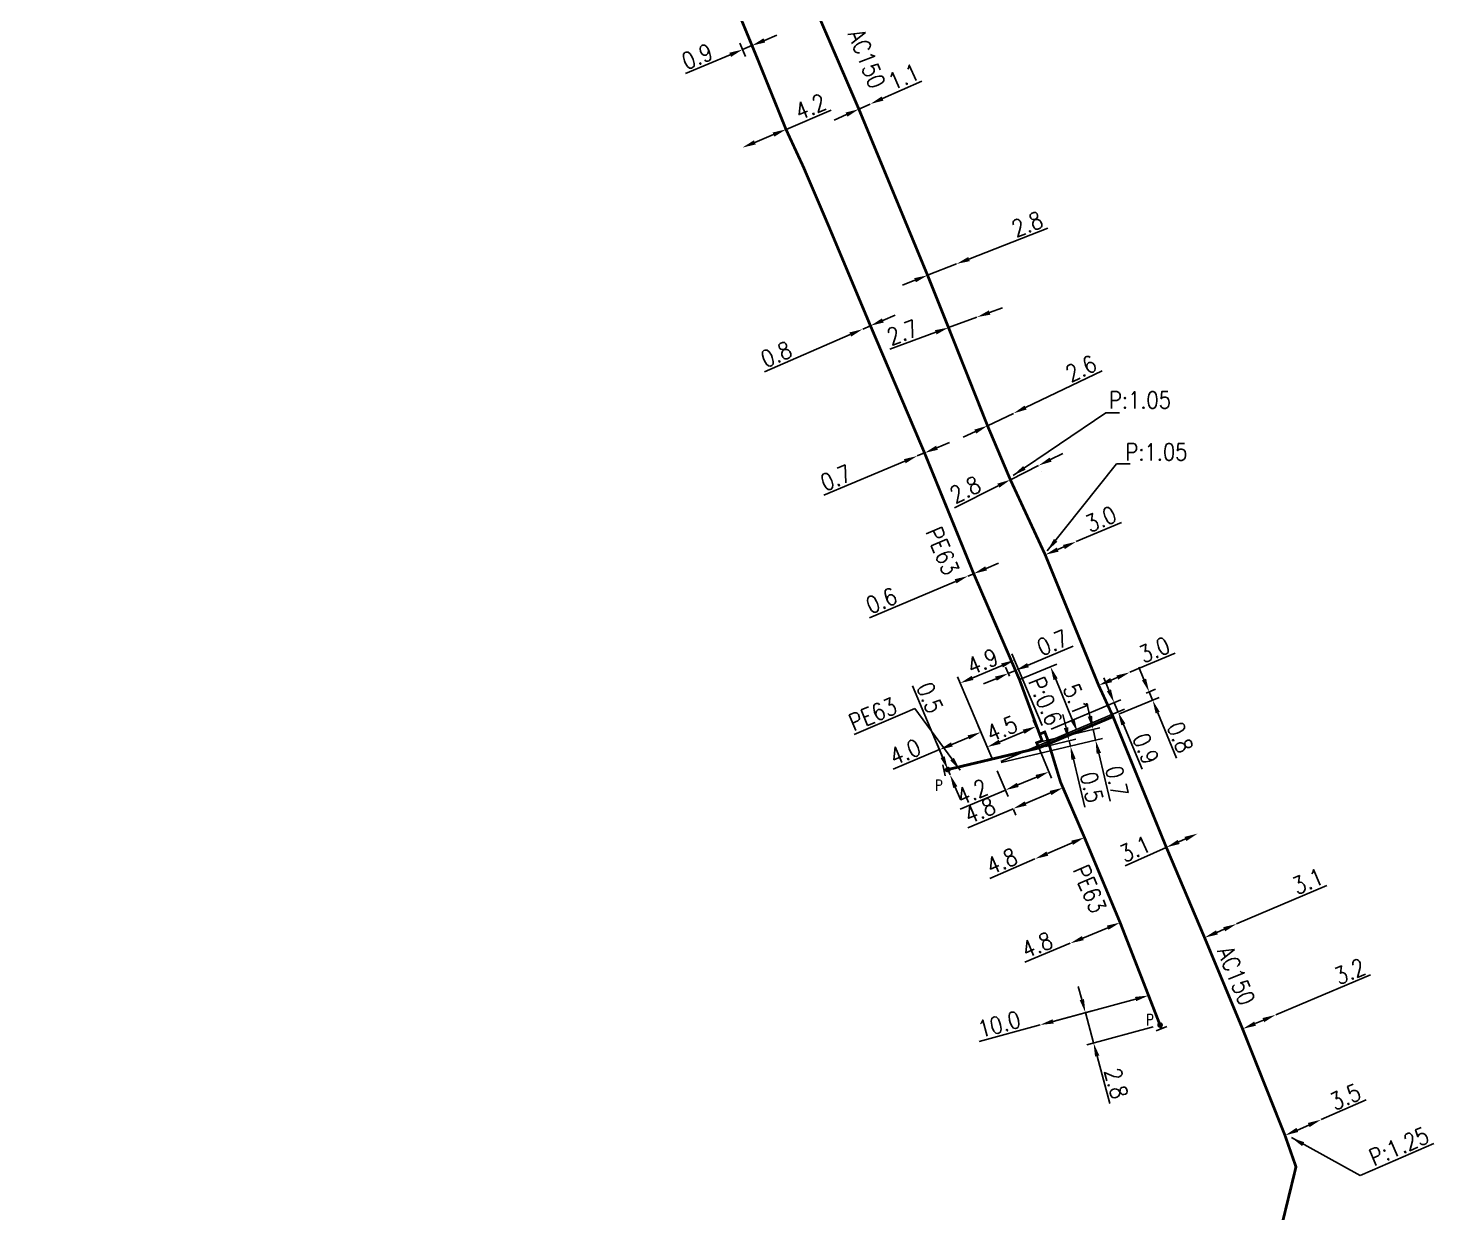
# Model space of a CAD drawing. Header units: millimetres. Extents: x 150994 to 151987, y 125997 to 127005.
# Drawn here: x 151023.1 to 151148.1, y 126797.7 to 126903.1 of the extents above; entities that cross this region are included whole.
import ezdxf
from ezdxf.enums import TextEntityAlignment as Align

# ---------------------------------------------------------------- set-up
doc = ezdxf.new("R2010")
doc.units = ezdxf.units.MM
doc.header["$PDMODE"] = 34
doc.linetypes.add('L_25_AP', pattern=[2000, 1000, 1000])
doc.linetypes.add('L_25_PE', pattern=[2000, 1000, 1000])
doc.layers.get('0').update_dxf_attribs({"linetype": 'CONTINUOUS'})
doc.layers.get('Defpoints').update_dxf_attribs({"linetype": 'CONTINUOUS'})
for name, color, linetype in [('L_140', 3, 'CONTINUOUS'), ('L_300', 7, 'CONTINUOUS'), ('L_340', 7, 'CONTINUOUS')]:
    doc.layers.add(name, color=color, linetype=linetype)
doc.styles.add('G_ROMANS', font='ROMANS.SHX', dxfattribs={"width": 0.75})
doc.styles.get("Standard").update_dxf_attribs({"font": 'romans.shx', "width": 0.85})
doc.dimstyles.get("Standard").update_dxf_attribs({"dimtxt": 1.5, "dimasz": 1.2, "dimexe": 0.625, "dimexo": 0.625, "dimgap": 0.25, "dimtad": 1, "dimdec": 1, "dimzin": 0, "dimdsep": 46, "dimtxsty": 'Standard', "dimcen": -0.5, "dimadec": 0, "dimazin": 0, "dimtfac": 1, "dimtdec": 1, "dimtmove": 0, "dimatfit": 3, "dimfxl": 0, "dimtolj": 1, "dimtzin": 0, "dimarcsym": 0})

# ---------------------------------------------------------------- blocks, each defined once
blk = doc.blocks.new('*D640')
at = {"layer": 'Defpoints', "color": 0, "linetype": 'Continuous', "transparency": 16777216}
for p in [(151087.46, 126901.52), (151087.14, 126899.98), (151087.96, 126900.33)]:
    blk.add_point(p, dxfattribs=at)
at = {"layer": 'L_140', "color": 0, "linetype": 'Continuous', "lineweight": -2, "transparency": 16777216}
for p, q in [((151087.72, 126900.9), (151087.22, 126902.09)), ((151088.57, 126901.98), (151089.67, 126902.45)), ((151085.53, 126900.7), (151081.56, 126899.03)), ((151086.89, 126900.55), (151086.39, 126901.74)), ((151087.46, 126901.52), (151086.63, 126901.17))]:
    blk.add_line(p, q, dxfattribs=at)
at = {"layer": 'L_140', "color": 0, "linetype": 'Continuous', "transparency": 16777216}
for points in [[(151088.49, 126902.17), (151088.64, 126901.8), (151087.46, 126901.52)], [(151085.45, 126900.89), (151085.61, 126900.52), (151086.63, 126901.17)]]:
    blk.add_solid(points, dxfattribs=at)
at = {"layer": 'L_140', "color": 0, "linetype": 'Continuous', "transparency": 16777216, "insert": (151082.6, 126900.55), "char_height": 1.5, "attachment_point": 5, "rotation": 22.8793}
blk.add_mtext('\\A1;0.9', dxfattribs=at)
blk = doc.blocks.new('*D641')
at = {"layer": 'Defpoints', "color": 0, "linetype": 'Continuous', "transparency": 16777216}
for p in [(151090.49, 126894.07), (151090.49, 126894.07), (151086.61, 126892.45)]:
    blk.add_point(p, dxfattribs=at)
at = {"layer": 'L_140', "color": 0, "linetype": 'Continuous', "lineweight": -2, "transparency": 16777216}
for p, q in [((151090.49, 126894.07), (151094.52, 126895.77)), ((151087.72, 126892.91), (151089.38, 126893.61))]:
    blk.add_line(p, q, dxfattribs=at)
at = {"layer": 'L_140', "color": 0, "linetype": 'Continuous', "transparency": 16777216}
for points in [[(151087.64, 126893.1), (151087.8, 126892.73), (151086.61, 126892.45)], [(151089.3, 126893.79), (151089.46, 126893.42), (151090.49, 126894.07)]]:
    blk.add_solid(points, dxfattribs=at)
at = {"layer": 'L_140', "color": 0, "linetype": 'Continuous', "transparency": 16777216, "insert": (151092.67, 126896.08), "char_height": 1.5, "attachment_point": 5, "rotation": 22.796}
blk.add_mtext('\\A1;4.2', dxfattribs=at)
blk = doc.blocks.new('*D642')
at = {"layer": 'Defpoints', "color": 0, "linetype": 'Continuous', "transparency": 16777216}
for p in [(151097.31, 126876.3), (151098, 126876.6), (151098, 126876.6)]:
    blk.add_point(p, dxfattribs=at)
at = {"layer": 'L_140', "color": 0, "linetype": 'Continuous', "lineweight": -2, "transparency": 16777216}
for p, q in [((151099.1, 126877.08), (151100.2, 126877.55)), ((151096.21, 126875.82), (151088.57, 126872.51)), ((151098, 126876.6), (151097.31, 126876.3))]:
    blk.add_line(p, q, dxfattribs=at)
at = {"layer": 'L_140', "color": 0, "linetype": 'Continuous', "transparency": 16777216}
for points in [[(151099.02, 126877.26), (151099.18, 126876.89), (151098, 126876.6)], [(151096.13, 126876.01), (151096.29, 126875.64), (151097.31, 126876.3)]]:
    blk.add_solid(points, dxfattribs=at)
at = {"layer": 'L_140', "color": 0, "linetype": 'Continuous', "transparency": 16777216, "insert": (151089.63, 126874.06), "char_height": 1.5, "attachment_point": 5, "rotation": 23.4471}
blk.add_mtext('\\A1;0.8', dxfattribs=at)
blk = doc.blocks.new('*D643')
at = {"layer": 'Defpoints', "color": 0, "linetype": 'Continuous', "transparency": 16777216}
for p in [(151102.16, 126865.02), (151102.81, 126865.29), (151102.81, 126865.29)]:
    blk.add_point(p, dxfattribs=at)
at = {"layer": 'L_140', "color": 0, "linetype": 'Continuous', "lineweight": -2, "transparency": 16777216}
for p, q in [((151103.91, 126865.76), (151105.02, 126866.22)), ((151101.06, 126864.56), (151093.86, 126861.53)), ((151102.81, 126865.29), (151102.16, 126865.02))]:
    blk.add_line(p, q, dxfattribs=at)
at = {"layer": 'L_140', "color": 0, "linetype": 'Continuous', "transparency": 16777216}
for points in [[(151103.84, 126865.94), (151103.99, 126865.57), (151102.81, 126865.29)], [(151100.98, 126864.74), (151101.13, 126864.37), (151102.16, 126865.02)]]:
    blk.add_solid(points, dxfattribs=at)
at = {"layer": 'L_140', "color": 0, "linetype": 'Continuous', "transparency": 16777216, "insert": (151094.93, 126863.07), "char_height": 1.5, "attachment_point": 5, "rotation": 22.7998}
blk.add_mtext('\\A1;0.7', dxfattribs=at)
blk = doc.blocks.new('*D644')
at = {"layer": 'Defpoints', "color": 0, "linetype": 'Continuous', "transparency": 16777216}
for p in [(151106.67, 126854.34), (151107.18, 126854.55), (151107.18, 126854.55)]:
    blk.add_point(p, dxfattribs=at)
at = {"layer": 'L_140', "color": 0, "linetype": 'Continuous', "lineweight": -2, "transparency": 16777216}
for p, q in [((151107.18, 126854.55), (151106.67, 126854.34)), ((151108.28, 126855.02), (151109.39, 126855.49)), ((151105.57, 126853.87), (151097.91, 126850.62))]:
    blk.add_line(p, q, dxfattribs=at)
at = {"layer": 'L_140', "color": 0, "linetype": 'Continuous', "transparency": 16777216}
for points in [[(151105.49, 126854.06), (151105.65, 126853.69), (151106.67, 126854.34)], [(151108.21, 126855.21), (151108.36, 126854.84), (151107.18, 126854.55)]]:
    blk.add_solid(points, dxfattribs=at)
at = {"layer": 'L_140', "color": 0, "linetype": 'Continuous', "transparency": 16777216, "insert": (151098.98, 126852.16), "char_height": 1.5, "attachment_point": 5, "rotation": 23.0074}
blk.add_mtext('\\A1;0.6', dxfattribs=at)
blk = doc.blocks.new('*D645')
at = {"layer": 'Defpoints', "color": 0, "linetype": 'Continuous', "transparency": 16777216}
for p in [(151112.72, 126840.96), (151113.26, 126839.69), (151109.02, 126837.61)]:
    blk.add_point(p, dxfattribs=at)
at = {"layer": 'L_140', "color": 0, "linetype": 'Continuous', "lineweight": -2, "transparency": 16777216}
for p, q in [((151113.02, 126840.27), (151112.48, 126841.53)), ((151108.78, 126838.18), (151108.14, 126839.7)), ((151109.49, 126839.59), (151111.62, 126840.49))]:
    blk.add_line(p, q, dxfattribs=at)
at = {"layer": 'L_140', "color": 0, "linetype": 'Continuous', "transparency": 16777216}
for points in [[(151111.54, 126840.68), (151111.7, 126840.31), (151112.72, 126840.96)], [(151109.41, 126839.78), (151109.57, 126839.41), (151108.38, 126839.13)]]:
    blk.add_solid(points, dxfattribs=at)
at = {"layer": 'L_140', "color": 0, "linetype": 'Continuous', "transparency": 16777216, "insert": (151109.7, 126840.77), "char_height": 1.5, "attachment_point": 5, "rotation": 22.8592}
blk.add_mtext('\\A1;4.5', dxfattribs=at)
blk = doc.blocks.new('*D646')
at = {"layer": 'Defpoints', "color": 0, "linetype": 'Continuous', "transparency": 16777216}
for p in [(151110.26, 126845.68), (151110.6, 126844.86), (151111.25, 126845.13)]:
    blk.add_point(p, dxfattribs=at)
at = {"layer": 'L_140', "color": 0, "linetype": 'Continuous', "lineweight": -2, "transparency": 16777216}
for p, q in [((151112.01, 126846.41), (151116.04, 126848.1)), ((151110.36, 126845.44), (151110.02, 126846.25)), ((151110.26, 126845.68), (151110.91, 126845.95)), ((151111, 126845.71), (151110.66, 126846.52)), ((151109.15, 126845.21), (151108.05, 126844.75))]:
    blk.add_line(p, q, dxfattribs=at)
at = {"layer": 'L_140', "color": 0, "linetype": 'Continuous', "transparency": 16777216}
for points in [[(151109.08, 126845.4), (151109.23, 126845.03), (151110.26, 126845.68)], [(151111.93, 126846.6), (151112.09, 126846.23), (151110.91, 126845.95)]]:
    blk.add_solid(points, dxfattribs=at)
at = {"layer": 'L_140', "color": 0, "linetype": 'Continuous', "transparency": 16777216, "insert": (151114.19, 126848.41), "char_height": 1.5, "attachment_point": 5, "rotation": 22.7634}
blk.add_mtext('\\A1;0.7', dxfattribs=at)
blk = doc.blocks.new('*D647')
at = {"layer": 'Defpoints', "color": 0, "linetype": 'Continuous', "transparency": 16777216}
for p in [(151112.78, 126839.51), (151109.02, 126837.61), (151113.87, 126836.93)]:
    blk.add_point(p, dxfattribs=at)
at = {"layer": 'L_140', "color": 0, "linetype": 'Continuous', "lineweight": -2, "transparency": 16777216}
for p, q in [((151113.02, 126838.94), (151114.11, 126836.35)), ((151109.27, 126837.03), (151110.24, 126834.72)), ((151112.76, 126836.46), (151111.1, 126835.77)), ((151110, 126835.3), (151105.97, 126833.6))]:
    blk.add_line(p, q, dxfattribs=at)
at = {"layer": 'L_140', "color": 0, "linetype": 'Continuous', "transparency": 16777216}
for points in [[(151112.68, 126836.65), (151112.84, 126836.28), (151113.87, 126836.93)], [(151111.02, 126835.95), (151111.18, 126835.58), (151110, 126835.3)]]:
    blk.add_solid(points, dxfattribs=at)
at = {"layer": 'L_140', "color": 0, "linetype": 'Continuous', "transparency": 16777216, "insert": (151107.04, 126835.14), "char_height": 1.5, "attachment_point": 5, "rotation": 22.8592}
blk.add_mtext('\\A1;4.2', dxfattribs=at)
blk = doc.blocks.new('*D648')
at = {"layer": 'Defpoints', "color": 0, "linetype": 'Continuous', "transparency": 16777216}
for p in [(151115.66, 126839.69), (151112.97, 126839.05), (151109.02, 126837.61)]:
    blk.add_point(p, dxfattribs=at)
at = {"layer": 'L_140', "color": 0, "linetype": 'Continuous', "lineweight": -2, "transparency": 16777216}
for p, q in [((151115.39, 126840.85), (151115.11, 126842.02)), ((151109.63, 126837.75), (151116.39, 126839.35)), ((151113.58, 126839.19), (151116.27, 126839.83)), ((151115.66, 126839.69), (151115.78, 126839.21)), ((151116.06, 126838.04), (151117.07, 126833.79))]:
    blk.add_line(p, q, dxfattribs=at)
at = {"layer": 'L_140', "color": 0, "linetype": 'Continuous', "transparency": 16777216}
for points in [[(151115.58, 126840.9), (151115.19, 126840.81), (151115.66, 126839.69)], [(151116.25, 126838.09), (151115.86, 126838), (151115.78, 126839.21)]]:
    blk.add_solid(points, dxfattribs=at)
at = {"layer": 'L_140', "color": 0, "linetype": 'Continuous', "transparency": 16777216, "insert": (151117.67, 126835.56), "char_height": 1.5, "attachment_point": 5, "rotation": 283.3595}
blk.add_mtext('\\A1;0.5', dxfattribs=at)
blk = doc.blocks.new('*D649')
at = {"layer": 'Defpoints', "color": 0, "linetype": 'Continuous', "transparency": 16777216}
for p in [(151117.8, 126840.71), (151112.78, 126839.51), (151109.02, 126837.61)]:
    blk.add_point(p, dxfattribs=at)
at = {"layer": 'L_140', "color": 0, "linetype": 'Continuous', "lineweight": -2, "transparency": 16777216}
for p, q in [((151117.52, 126841.87), (151117.24, 126843.04)), ((151113.38, 126839.66), (151118.4, 126840.85)), ((151117.8, 126840.71), (151118.02, 126839.74)), ((151109.63, 126837.75), (151118.63, 126839.89)), ((151118.3, 126838.58), (151119.31, 126834.32))]:
    blk.add_line(p, q, dxfattribs=at)
at = {"layer": 'L_140', "color": 0, "linetype": 'Continuous', "transparency": 16777216}
for points in [[(151117.71, 126841.92), (151117.32, 126841.83), (151117.8, 126840.71)], [(151118.5, 126838.62), (151118.11, 126838.53), (151118.02, 126839.74)]]:
    blk.add_solid(points, dxfattribs=at)
at = {"layer": 'L_140', "color": 0, "linetype": 'Continuous', "transparency": 16777216, "insert": (151119.92, 126836.1), "char_height": 1.5, "attachment_point": 5, "rotation": 283.3595}
blk.add_mtext('\\A1;0.7', dxfattribs=at)
blk = doc.blocks.new('*D748')
at = {"layer": 'Defpoints', "color": 0, "linetype": 'Continuous', "transparency": 16777216}
for p in [(151114.9, 126836.02), (151110.48, 126834.15), (151110.69, 126833.65)]:
    blk.add_point(p, dxfattribs=at)
at = {"layer": 'L_140', "color": 0, "linetype": 'Continuous', "lineweight": -2, "transparency": 16777216}
for p, q in [((151114.01, 126835.05), (151111.8, 126834.11)), ((151115.15, 126835.44), (151115.36, 126834.94)), ((151110.69, 126833.65), (151106.66, 126831.95)), ((151110.72, 126833.58), (151110.93, 126833.07))]:
    blk.add_line(p, q, dxfattribs=at)
at = {"layer": 'L_140', "color": 0, "linetype": 'Continuous', "transparency": 16777216}
for points in [[(151111.72, 126834.3), (151111.88, 126833.93), (151110.69, 126833.65)], [(151113.93, 126835.23), (151114.09, 126834.86), (151115.12, 126835.51)]]:
    blk.add_solid(points, dxfattribs=at)
at = {"layer": 'L_140', "color": 0, "linetype": 'Continuous', "transparency": 16777216, "insert": (151107.74, 126833.49), "char_height": 1.5, "attachment_point": 5, "rotation": 22.8592}
blk.add_mtext('\\A1;4.8', dxfattribs=at)
blk = doc.blocks.new('*D749')
at = {"layer": 'Defpoints', "color": 0, "linetype": 'Continuous', "transparency": 16777216}
for p in [(151117.03, 126831.09), (151112.63, 126829.18), (151112.63, 126829.18)]:
    blk.add_point(p, dxfattribs=at)
at = {"layer": 'L_140', "color": 0, "linetype": 'Continuous', "lineweight": -2, "transparency": 16777216}
for p, q in [((151115.93, 126830.61), (151113.73, 126829.66)), ((151112.63, 126829.18), (151108.62, 126827.43))]:
    blk.add_line(p, q, dxfattribs=at)
at = {"layer": 'L_140', "color": 0, "linetype": 'Continuous', "transparency": 16777216}
for points in [[(151115.85, 126830.8), (151116.01, 126830.43), (151117.03, 126831.09)], [(151113.65, 126829.84), (151113.81, 126829.47), (151112.63, 126829.18)]]:
    blk.add_solid(points, dxfattribs=at)
at = {"layer": 'L_140', "color": 0, "linetype": 'Continuous', "transparency": 16777216, "insert": (151109.68, 126828.98), "char_height": 1.5, "attachment_point": 5, "rotation": 23.5133}
blk.add_mtext('\\A1;4.8', dxfattribs=at)
blk = doc.blocks.new('*D750')
at = {"layer": 'Defpoints', "color": 0, "linetype": 'Continuous', "transparency": 16777216}
for p in [(151120.2, 126823.52), (151115.77, 126821.68), (151115.77, 126821.68)]:
    blk.add_point(p, dxfattribs=at)
at = {"layer": 'L_140', "color": 0, "linetype": 'Continuous', "lineweight": -2, "transparency": 16777216}
for p, q in [((151119.1, 126823.06), (151116.88, 126822.14)), ((151115.77, 126821.68), (151111.74, 126819.99))]:
    blk.add_line(p, q, dxfattribs=at)
at = {"layer": 'L_140', "color": 0, "linetype": 'Continuous', "transparency": 16777216}
for points in [[(151119.02, 126823.25), (151119.17, 126822.88), (151120.2, 126823.52)], [(151116.8, 126822.32), (151116.96, 126821.95), (151115.77, 126821.68)]]:
    blk.add_solid(points, dxfattribs=at)
at = {"layer": 'L_140', "color": 0, "linetype": 'Continuous', "transparency": 16777216, "insert": (151112.82, 126821.53), "char_height": 1.5, "attachment_point": 5, "rotation": 22.6532}
blk.add_mtext('\\A1;4.8', dxfattribs=at)
blk = doc.blocks.new('*D751')
at = {"layer": 'Defpoints', "color": 0, "linetype": 'Continuous', "transparency": 16777216}
for p in [(151113.08, 126814.42), (151117.11, 126815.51), (151123.75, 126814.41)]:
    blk.add_point(p, dxfattribs=at)
at = {"layer": 'L_340', "color": 0, "linetype": 'Continuous', "lineweight": -2, "transparency": 16777216}
for p, q in [((151116.8, 126816.67), (151116.48, 126817.83)), ((151113.68, 126814.58), (151117.72, 126815.67)), ((151117.11, 126815.51), (151117.84, 126812.81)), ((151123.15, 126814.24), (151117.24, 126812.64)), ((151118.16, 126811.65), (151119.3, 126807.43))]:
    blk.add_line(p, q, dxfattribs=at)
at = {"layer": 'L_340', "color": 0, "linetype": 'Continuous', "transparency": 16777216}
for points in [[(151116.99, 126816.72), (151116.61, 126816.62), (151117.11, 126815.51)], [(151118.35, 126811.7), (151117.97, 126811.6), (151117.84, 126812.81)]]:
    blk.add_solid(points, dxfattribs=at)
at = {"layer": 'L_340', "color": 0, "linetype": 'Continuous', "transparency": 16777216, "insert": (151119.85, 126809.22), "char_height": 1.5, "attachment_point": 5, "rotation": 285.1611}
blk.add_mtext('\\A1;2.8', dxfattribs=at)
blk = doc.blocks.new('*D752')
at = {"layer": 'Defpoints', "color": 0, "linetype": 'Continuous', "transparency": 16777216}
for p in [(151122.73, 126817.03), (151113.08, 126814.42), (151113.08, 126814.42)]:
    blk.add_point(p, dxfattribs=at)
at = {"layer": 'L_140', "color": 0, "linetype": 'Continuous', "lineweight": -2, "transparency": 16777216}
for p, q in [((151122.57, 126817.64), (151122.57, 126817.64)), ((151121.57, 126816.72), (151114.24, 126814.73)), ((151113.08, 126814.42), (151107.68, 126812.95))]:
    blk.add_line(p, q, dxfattribs=at)
at = {"layer": 'L_140', "color": 0, "linetype": 'Continuous', "transparency": 16777216}
for points in [[(151121.52, 126816.91), (151121.63, 126816.53), (151122.73, 126817.03)], [(151114.19, 126814.92), (151114.29, 126814.54), (151113.08, 126814.42)]]:
    blk.add_solid(points, dxfattribs=at)
at = {"layer": 'L_140', "color": 0, "linetype": 'Continuous', "transparency": 16777216, "insert": (151109.44, 126814.47), "char_height": 1.5, "attachment_point": 5, "rotation": 15.1611}
blk.add_mtext('\\A1;10.0', dxfattribs=at)
blk = doc.blocks.new('L_340_07')
at = {"color": 0, "linetype": 'Continuous', "const_width": 0.25, "flags": 128}
blk.add_lwpolyline([(0, 0), (0.35, 0)], dxfattribs=at)
at = {"color": 0, "linetype": 'Continuous', "flags": 128}
blk.add_lwpolyline([(0.35, -0.5), (0.35, 0.5)], dxfattribs=at)
at = {"color": 0, "linetype": 'Continuous', "width": 0.75, "flags": 3}
for tag, p in [('DEF_LEG', (0.72, -3.47)), ('DEF_COUP', (0.72, -5.97)), ('DEF_TYPE', (0.72, -8.47))]:
    blk.add_attdef(tag, text='', height=1.2, dxfattribs=at).set_placement(p, align=Align.MIDDLE)
blk = doc.blocks.new('*D955')
at = {"layer": 'Defpoints', "color": 0, "linetype": 'Continuous', "transparency": 16777216}
for p in [(151130.56, 126823.4), (151130.56, 126823.4), (151127.71, 126822.18)]:
    blk.add_point(p, dxfattribs=at)
at = {"layer": 'L_140', "color": 0, "linetype": 'Continuous', "lineweight": -2, "transparency": 16777216}
for p, q in [((151130.56, 126823.4), (151138.58, 126826.83)), ((151127.46, 126822.75), (151127.46, 126822.75)), ((151128.81, 126822.65), (151129.46, 126822.92))]:
    blk.add_line(p, q, dxfattribs=at)
at = {"layer": 'L_140', "color": 0, "linetype": 'Continuous', "transparency": 16777216}
for points in [[(151129.38, 126823.11), (151129.54, 126822.74), (151130.56, 126823.4)], [(151128.73, 126822.83), (151128.89, 126822.46), (151127.71, 126822.18)]]:
    blk.add_solid(points, dxfattribs=at)
at = {"layer": 'L_140', "color": 0, "linetype": 'Continuous', "transparency": 16777216, "insert": (151136.89, 126827.2), "char_height": 1.5, "attachment_point": 5, "rotation": 23.2029}
blk.add_mtext('\\A1;3.1', dxfattribs=at)
blk = doc.blocks.new('*D956')
at = {"layer": 'Defpoints', "color": 0, "linetype": 'Continuous', "transparency": 16777216}
for p in [(151134.04, 126815.31), (151134.04, 126815.31), (151131.09, 126814.06)]:
    blk.add_point(p, dxfattribs=at)
at = {"layer": 'L_140', "color": 0, "linetype": 'Continuous', "lineweight": -2, "transparency": 16777216}
for p, q in [((151134.04, 126815.31), (151142.47, 126818.86)), ((151132.2, 126814.53), (151132.94, 126814.84))]:
    blk.add_line(p, q, dxfattribs=at)
at = {"layer": 'L_140', "color": 0, "linetype": 'Continuous', "transparency": 16777216}
for points in [[(151132.12, 126814.71), (151132.28, 126814.35), (151131.09, 126814.06)], [(151132.86, 126815.03), (151133.01, 126814.66), (151134.04, 126815.31)]]:
    blk.add_solid(points, dxfattribs=at)
at = {"layer": 'L_140', "color": 0, "linetype": 'Continuous', "transparency": 16777216, "insert": (151140.62, 126819.17), "char_height": 1.5, "attachment_point": 5, "rotation": 22.86}
blk.add_mtext('\\A1;3.2', dxfattribs=at)
blk = doc.blocks.new('*D957')
at = {"layer": 'Defpoints', "color": 0, "linetype": 'Continuous', "transparency": 16777216}
for p in [(151138.07, 126805.99), (151138.07, 126805.99), (151134.86, 126804.59)]:
    blk.add_point(p, dxfattribs=at)
at = {"layer": 'L_140', "color": 0, "linetype": 'Continuous', "lineweight": -2, "transparency": 16777216}
for p, q in [((151138.07, 126805.99), (151142.08, 126807.74)), ((151135.96, 126805.07), (151136.97, 126805.51))]:
    blk.add_line(p, q, dxfattribs=at)
at = {"layer": 'L_140', "color": 0, "linetype": 'Continuous', "transparency": 16777216}
for points in [[(151136.89, 126805.7), (151137.05, 126805.33), (151138.07, 126805.99)], [(151135.88, 126805.26), (151136.04, 126804.89), (151134.86, 126804.59)]]:
    blk.add_solid(points, dxfattribs=at)
at = {"layer": 'L_140', "color": 0, "linetype": 'Continuous', "transparency": 16777216, "insert": (151140.23, 126808.02), "char_height": 1.5, "attachment_point": 5, "rotation": 23.5307}
blk.add_mtext('\\A1;3.5', dxfattribs=at)
blk = doc.blocks.new('*D971')
at = {"layer": 'Defpoints', "color": 0, "linetype": 'Continuous', "transparency": 16777216}
for p in [(151127.1, 126831.44), (151127.1, 126831.44), (151124.31, 126830.21)]:
    blk.add_point(p, dxfattribs=at)
at = {"layer": 'L_140', "color": 0, "linetype": 'Continuous', "lineweight": -2, "transparency": 16777216}
for p, q in [((151126.01, 126830.96), (151125.41, 126830.69)), ((151124.31, 126830.21), (151120.65, 126828.58))]:
    blk.add_line(p, q, dxfattribs=at)
at = {"layer": 'L_140', "color": 0, "linetype": 'Continuous', "transparency": 16777216}
for points in [[(151125.33, 126830.88), (151125.49, 126830.51), (151124.31, 126830.21)], [(151125.92, 126831.14), (151126.09, 126830.77), (151127.1, 126831.44)]]:
    blk.add_solid(points, dxfattribs=at)
at = {"layer": 'L_140', "color": 0, "linetype": 'Continuous', "transparency": 16777216, "insert": (151121.53, 126830.07), "char_height": 1.5, "attachment_point": 5, "rotation": 23.9188}
blk.add_mtext('\\A1;3.1', dxfattribs=at)
blk = doc.blocks.new('*D972')
at = {"layer": 'Defpoints', "color": 0, "linetype": 'Continuous', "transparency": 16777216}
for p in [(151121.94, 126843.69), (151122.78, 126844.04), (151119.57, 126841.84)]:
    blk.add_point(p, dxfattribs=at)
at = {"layer": 'L_140', "color": 0, "linetype": 'Continuous', "lineweight": -2, "transparency": 16777216}
for p, q in [((151122.32, 126845.14), (151121.86, 126846.25)), ((151120.14, 126842.08), (151123.67, 126843.54)), ((151122.52, 126843.93), (151123.36, 126844.27)), ((151122.78, 126844.04), (151123.09, 126843.3)), ((151123.55, 126842.19), (151125.22, 126838.15))]:
    blk.add_line(p, q, dxfattribs=at)
at = {"layer": 'L_140', "color": 0, "linetype": 'Continuous', "transparency": 16777216}
for points in [[(151122.51, 126845.22), (151122.14, 126845.07), (151122.78, 126844.04)], [(151123.73, 126842.26), (151123.36, 126842.11), (151123.09, 126843.3)]]:
    blk.add_solid(points, dxfattribs=at)
at = {"layer": 'L_140', "color": 0, "linetype": 'Continuous', "transparency": 16777216, "insert": (151125.54, 126840), "char_height": 1.5, "attachment_point": 5, "rotation": 292.4978}
blk.add_mtext('\\A1;0.8', dxfattribs=at)
blk = doc.blocks.new('*D973')
at = {"layer": 'Defpoints', "color": 0, "linetype": 'Continuous', "transparency": 16777216}
for p in [(151121.06, 126845.78), (151121.06, 126845.78), (151118.29, 126844.62)]:
    blk.add_point(p, dxfattribs=at)
at = {"layer": 'L_140', "color": 0, "linetype": 'Continuous', "lineweight": -2, "transparency": 16777216}
for p, q in [((151121.06, 126845.78), (151125.09, 126847.47)), ((151119.4, 126845.08), (151119.95, 126845.32))]:
    blk.add_line(p, q, dxfattribs=at)
at = {"layer": 'L_140', "color": 0, "linetype": 'Continuous', "transparency": 16777216}
for points in [[(151119.87, 126845.5), (151120.03, 126845.13), (151121.06, 126845.78)], [(151119.32, 126845.27), (151119.48, 126844.9), (151118.29, 126844.62)]]:
    blk.add_solid(points, dxfattribs=at)
at = {"layer": 'L_140', "color": 0, "linetype": 'Continuous', "transparency": 16777216, "insert": (151123.24, 126847.78), "char_height": 1.5, "attachment_point": 5, "rotation": 22.7747}
blk.add_mtext('\\A1;3.0', dxfattribs=at)
blk = doc.blocks.new('*D974')
at = {"layer": 'Defpoints', "color": 0, "linetype": 'Continuous', "transparency": 16777216}
for p in [(151116.3, 126857.4), (151116.3, 126857.4), (151113.54, 126856.23)]:
    blk.add_point(p, dxfattribs=at)
at = {"layer": 'L_140', "color": 0, "linetype": 'Continuous', "lineweight": -2, "transparency": 16777216}
for p, q in [((151116.3, 126857.4), (151120.33, 126859.11)), ((151114.65, 126856.69), (151115.2, 126856.93))]:
    blk.add_line(p, q, dxfattribs=at)
at = {"layer": 'L_140', "color": 0, "linetype": 'Continuous', "transparency": 16777216}
for points in [[(151114.57, 126856.88), (151114.73, 126856.51), (151113.54, 126856.23)], [(151115.12, 126857.11), (151115.28, 126856.74), (151116.3, 126857.4)]]:
    blk.add_solid(points, dxfattribs=at)
at = {"layer": 'L_140', "color": 0, "linetype": 'Continuous', "transparency": 16777216, "insert": (151118.48, 126859.41), "char_height": 1.5, "attachment_point": 5, "rotation": 23.0028}
blk.add_mtext('\\A1;3.0', dxfattribs=at)
blk = doc.blocks.new('*D975')
at = {"layer": 'Defpoints', "color": 0, "linetype": 'Continuous', "transparency": 16777216}
for p in [(151112.95, 126864.17), (151112.95, 126864.17), (151110.44, 126862.91)]:
    blk.add_point(p, dxfattribs=at)
at = {"layer": 'L_140', "color": 0, "linetype": 'Continuous', "lineweight": -2, "transparency": 16777216}
for p, q in [((151114.02, 126864.7), (151115.1, 126865.24)), ((151112.95, 126864.17), (151110.44, 126862.91)), ((151113.23, 126863.61), (151113.23, 126863.61)), ((151109.37, 126862.38), (151105.46, 126860.42)), ((151110.72, 126862.35), (151110.72, 126862.35))]:
    blk.add_line(p, q, dxfattribs=at)
at = {"layer": 'L_140', "color": 0, "linetype": 'Continuous', "transparency": 16777216}
for points in [[(151113.93, 126864.88), (151114.11, 126864.52), (151112.95, 126864.17)], [(151109.28, 126862.56), (151109.46, 126862.2), (151110.44, 126862.91)]]:
    blk.add_solid(points, dxfattribs=at)
at = {"layer": 'L_140', "color": 0, "linetype": 'Continuous', "transparency": 16777216, "insert": (151106.43, 126862.03), "char_height": 1.5, "attachment_point": 5, "rotation": 26.5731}
blk.add_mtext('\\A1;2.8', dxfattribs=at)
blk = doc.blocks.new('*D976')
at = {"layer": 'Defpoints', "color": 0, "linetype": 'Continuous', "transparency": 16777216}
for p in [(151110.71, 126868.81), (151110.71, 126868.81), (151108.41, 126867.71)]:
    blk.add_point(p, dxfattribs=at)
at = {"layer": 'L_140', "color": 0, "linetype": 'Continuous', "lineweight": -2, "transparency": 16777216}
for p, q in [((151111.79, 126869.33), (151118.6, 126872.59)), ((151108.41, 126867.71), (151110.71, 126868.81)), ((151107.33, 126867.19), (151106.24, 126866.68))]:
    blk.add_line(p, q, dxfattribs=at)
at = {"layer": 'L_140', "color": 0, "linetype": 'Continuous', "transparency": 16777216}
for points in [[(151111.71, 126869.51), (151111.88, 126869.15), (151110.71, 126868.81)], [(151107.24, 126867.37), (151107.41, 126867.01), (151108.41, 126867.71)]]:
    blk.add_solid(points, dxfattribs=at)
at = {"layer": 'L_140', "color": 0, "linetype": 'Continuous', "transparency": 16777216, "insert": (151116.73, 126872.8), "char_height": 1.5, "attachment_point": 5, "rotation": 25.5723}
blk.add_mtext('\\A1;2.6', dxfattribs=at)
blk = doc.blocks.new('*D977')
at = {"layer": 'Defpoints', "color": 0, "linetype": 'Continuous', "transparency": 16777216}
for p in [(151107.47, 126877.37), (151107.47, 126877.37), (151104.94, 126876.44)]:
    blk.add_point(p, dxfattribs=at)
at = {"layer": 'L_140', "color": 0, "linetype": 'Continuous', "lineweight": -2, "transparency": 16777216}
for p, q in [((151108.6, 126877.78), (151109.73, 126878.19)), ((151107.47, 126877.37), (151104.94, 126876.44)), ((151103.81, 126876.02), (151099.71, 126874.52))]:
    blk.add_line(p, q, dxfattribs=at)
at = {"layer": 'L_140', "color": 0, "linetype": 'Continuous', "transparency": 16777216}
for points in [[(151108.53, 126877.97), (151108.67, 126877.59), (151107.47, 126877.37)], [(151103.74, 126876.21), (151103.88, 126875.83), (151104.94, 126876.44)]]:
    blk.add_solid(points, dxfattribs=at)
at = {"layer": 'L_140', "color": 0, "linetype": 'Continuous', "transparency": 16777216, "insert": (151100.85, 126876), "char_height": 1.5, "attachment_point": 5, "rotation": 20.1413}
blk.add_mtext('\\A1;2.7', dxfattribs=at)
blk = doc.blocks.new('*D978')
at = {"layer": 'Defpoints', "color": 0, "linetype": 'Continuous', "transparency": 16777216}
for p in [(151105.64, 126882.1), (151105.64, 126882.1), (151103.08, 126881.09)]:
    blk.add_point(p, dxfattribs=at)
at = {"layer": 'L_140', "color": 0, "linetype": 'Continuous', "lineweight": -2, "transparency": 16777216}
for p, q in [((151106.76, 126882.53), (151113.78, 126885.29)), ((151103.08, 126881.09), (151105.64, 126882.1)), ((151101.96, 126880.65), (151100.85, 126880.22)), ((151103.31, 126880.51), (151103.31, 126880.51))]:
    blk.add_line(p, q, dxfattribs=at)
at = {"layer": 'L_140', "color": 0, "linetype": 'Continuous', "transparency": 16777216}
for points in [[(151106.69, 126882.72), (151106.83, 126882.35), (151105.64, 126882.1)], [(151101.89, 126880.84), (151102.04, 126880.47), (151103.08, 126881.09)]]:
    blk.add_solid(points, dxfattribs=at)
at = {"layer": 'L_140', "color": 0, "linetype": 'Continuous', "transparency": 16777216, "insert": (151111.94, 126885.64), "char_height": 1.5, "attachment_point": 5, "rotation": 21.3976}
blk.add_mtext('\\A1;2.8', dxfattribs=at)
blk = doc.blocks.new('*D981')
at = {"layer": 'Defpoints', "color": 0, "linetype": 'Continuous', "transparency": 16777216}
for p in [(151096.97, 126895.87), (151097.97, 126896.32), (151097.97, 126896.32)]:
    blk.add_point(p, dxfattribs=at)
at = {"layer": 'L_140', "color": 0, "linetype": 'Continuous', "lineweight": -2, "transparency": 16777216}
for p, q in [((151099.07, 126896.81), (151102.56, 126898.37)), ((151096.97, 126895.87), (151097.97, 126896.32)), ((151095.87, 126895.38), (151094.78, 126894.89))]:
    blk.add_line(p, q, dxfattribs=at)
at = {"layer": 'L_140', "color": 0, "linetype": 'Continuous', "transparency": 16777216}
for points in [[(151098.99, 126896.99), (151099.15, 126896.63), (151097.97, 126896.32)], [(151095.79, 126895.57), (151095.95, 126895.2), (151096.97, 126895.87)]]:
    blk.add_solid(points, dxfattribs=at)
at = {"layer": 'L_140', "color": 0, "linetype": 'Continuous', "transparency": 16777216, "insert": (151100.95, 126898.75), "char_height": 1.5, "attachment_point": 5, "rotation": 24.065}
blk.add_mtext('\\A1;1.1', dxfattribs=at)
blk = doc.blocks.new('*D993')
at = {"layer": 'Defpoints', "color": 0, "linetype": 'Continuous', "transparency": 16777216}
for p in [(151107.82, 126840.46), (151104.88, 126837.13), (151109.02, 126837.61)]:
    blk.add_point(p, dxfattribs=at)
at = {"layer": 'L_340', "color": 0, "linetype": 'Continuous', "lineweight": -2, "transparency": 16777216}
for p, q in [((151108.78, 126838.18), (151107.58, 126841.03)), ((151104.64, 126837.71), (151103.89, 126839.48)), ((151106.72, 126839.99), (151105.24, 126839.37)), ((151104.14, 126838.9), (151100.02, 126837.17))]:
    blk.add_line(p, q, dxfattribs=at)
at = {"layer": 'L_340', "color": 0, "linetype": 'Continuous', "transparency": 16777216}
for points in [[(151105.16, 126839.55), (151105.32, 126839.18), (151104.14, 126838.9)], [(151106.64, 126840.17), (151106.79, 126839.81), (151107.82, 126840.46)]]:
    blk.add_solid(points, dxfattribs=at)
at = {"layer": 'L_340', "color": 0, "linetype": 'Continuous', "transparency": 16777216, "insert": (151101.09, 126838.7), "char_height": 1.5, "attachment_point": 5, "rotation": 22.8592}
blk.add_mtext('\\A1;4.0', dxfattribs=at)
blk = doc.blocks.new('*D994')
at = {"layer": 'Defpoints', "color": 0, "linetype": 'Continuous', "transparency": 16777216}
for p in [(151114.01, 126846.27), (151110.6, 126844.86), (151112.97, 126839.05)]:
    blk.add_point(p, dxfattribs=at)
at = {"layer": 'L_140', "color": 0, "linetype": 'Continuous', "lineweight": -2, "transparency": 16777216}
for p, q in [((151111.18, 126845.1), (151114.58, 126846.51)), ((151115.95, 126841.58), (151114.47, 126845.17)), ((151113.55, 126839.29), (151116.99, 126840.71))]:
    blk.add_line(p, q, dxfattribs=at)
at = {"layer": 'L_140', "color": 0, "linetype": 'Continuous', "transparency": 16777216}
for points in [[(151114.65, 126845.24), (151114.28, 126845.09), (151114.01, 126846.27)], [(151116.14, 126841.66), (151115.77, 126841.5), (151116.41, 126840.47)]]:
    blk.add_solid(points, dxfattribs=at)
at = {"layer": 'L_140', "color": 0, "linetype": 'Continuous', "transparency": 16777216, "insert": (151116.29, 126843.39), "char_height": 1.5, "attachment_point": 5, "rotation": 292.5035}
blk.add_mtext('\\A1;5.1', dxfattribs=at)
blk = doc.blocks.new('*D995')
at = {"layer": 'Defpoints', "color": 0, "linetype": 'Continuous', "transparency": 16777216}
for p in [(151104.88, 126837.13), (151105.08, 126836.67), (151105.08, 126836.67)]:
    blk.add_point(p, dxfattribs=at)
at = {"layer": 'L_340', "color": 0, "linetype": 'Continuous', "lineweight": -2, "transparency": 16777216}
for p, q in [((151104.42, 126838.23), (151101.74, 126844.59)), ((151105.08, 126836.67), (151104.88, 126837.13)), ((151105.54, 126835.56), (151106.01, 126834.46))]:
    blk.add_line(p, q, dxfattribs=at)
at = {"layer": 'L_340', "color": 0, "linetype": 'Continuous', "transparency": 16777216}
for points in [[(151104.6, 126838.31), (151104.23, 126838.16), (151104.88, 126837.13)], [(151105.73, 126835.64), (151105.36, 126835.49), (151105.08, 126836.67)]]:
    blk.add_solid(points, dxfattribs=at)
at = {"layer": 'L_340', "color": 0, "linetype": 'Continuous', "transparency": 16777216, "insert": (151103.28, 126843.52), "char_height": 1.5, "attachment_point": 5, "rotation": 292.8592}
blk.add_mtext('\\A1;0.5', dxfattribs=at)
blk = doc.blocks.new('*D741')
at = {"layer": 'Defpoints', "color": 0, "linetype": 'Continuous', "transparency": 16777216}
for p in [(151120.02, 126842.24), (151113.5, 126840.47), (151109.02, 126837.61)]:
    blk.add_point(p, dxfattribs=at)
at = {"layer": 'L_140', "color": 0, "linetype": 'Continuous', "lineweight": -2, "transparency": 16777216}
for p, q in [((151119.21, 126844.18), (151118.74, 126845.28)), ((151114.08, 126840.71), (151120.25, 126843.32)), ((151119.67, 126843.07), (151120.02, 126842.24)), ((151109.6, 126837.85), (151120.6, 126842.49)), ((151120.49, 126841.14), (151122.16, 126837.17))]:
    blk.add_line(p, q, dxfattribs=at)
at = {"layer": 'L_140', "color": 0, "linetype": 'Continuous', "transparency": 16777216}
for points in [[(151119.39, 126844.26), (151119.02, 126844.1), (151119.67, 126843.07)], [(151120.67, 126841.22), (151120.31, 126841.06), (151120.02, 126842.24)]]:
    blk.add_solid(points, dxfattribs=at)
at = {"layer": 'L_140', "color": 0, "linetype": 'Continuous', "transparency": 16777216, "insert": (151122.48, 126838.99), "char_height": 1.5, "attachment_point": 5, "rotation": 292.8584}
blk.add_mtext('\\A1;0.9', dxfattribs=at)
blk = doc.blocks.new('*D742')
at = {"layer": 'Defpoints', "color": 0, "linetype": 'Continuous', "transparency": 16777216}
for p in [(151105.98, 126844.82), (151113.5, 126840.47), (151109.02, 126837.61)]:
    blk.add_point(p, dxfattribs=at)
at = {"layer": 'L_140', "color": 0, "linetype": 'Continuous', "lineweight": -2, "transparency": 16777216}
for p, q in [((151113.26, 126841.05), (151110.57, 126847.43)), ((151109.7, 126846.39), (151107.09, 126845.29)), ((151108.78, 126838.18), (151105.74, 126845.39))]:
    blk.add_line(p, q, dxfattribs=at)
at = {"layer": 'L_140', "color": 0, "linetype": 'Continuous', "transparency": 16777216}
for points in [[(151109.62, 126846.57), (151109.78, 126846.21), (151110.81, 126846.86)], [(151107.01, 126845.47), (151107.16, 126845.1), (151105.98, 126844.82)]]:
    blk.add_solid(points, dxfattribs=at)
at = {"layer": 'L_140', "color": 0, "linetype": 'Continuous', "transparency": 16777216, "insert": (151107.97, 126846.74), "char_height": 1.5, "attachment_point": 5, "rotation": 22.8836}
blk.add_mtext('\\A1;4.9', dxfattribs=at)
blk = doc.blocks.new('L_300_12')
at = {"color": 0, "linetype": 'Continuous', "const_width": 0.248, "flags": 128}
blk.add_lwpolyline([(-0.13, 0, 1), (0.13, 0, 1)], format="xyb", close=True, dxfattribs=at)
at = {"linetype": 'Continuous', "style": 'G_ROMANS', "width": 0.75}
blk.add_attdef('P', text='', height=1, dxfattribs=at).set_placement((0, 1.33), align=Align.MIDDLE_CENTER)
at = {"color": 0, "linetype": 'Continuous', "width": 0.75, "flags": 3}
for tag, p in [('DEF_LEG', (0, -5)), ('DEF_COUP', (0, -7.5)), ('DEF_TYPE', (0, -10))]:
    blk.add_attdef(tag, text='', height=1.2, dxfattribs=at).set_placement(p, align=Align.MIDDLE)

msp = doc.modelspace()

# ---------------------------------------------------------------- linework, layer by layer
at = {"layer": 'L_140', "linetype": 'L_25_AP', "ltscale": 0.5, "const_width": 0.25, "flags": 128}
msp.add_lwpolyline([(151023.22, 126702.11), (151033.1, 126706.05), (151053.03, 126713.8), (151063.18, 126718.47), (151066.28, 126720.35), (151073.89, 126725.25), (151082.66, 126731.87), (151093.71, 126741.72), (151096.54, 126745.01), (151103.44, 126751.82), (151106.74, 126755.36), (151109.47, 126758.67), (151114.37, 126764.55), (151123.8, 126774.42), (151127.61, 126779.97), (151132.36, 126787.5), (151135.84, 126801.79), (151134.86, 126804.59), (151131.09, 126814.06), (151127.71, 126822.18), (151124.31, 126830.21), (151119.57, 126841.84), (151118.29, 126844.62), (151113.54, 126856.23), (151110.44, 126862.91), (151108.41, 126867.71), (151104.94, 126876.44), (151103.08, 126881.09), (151096.97, 126895.87), (151092.28, 126906.75), (151088.99, 126914.76), (151086.19, 126921.26), (151083.77, 126927.03), (151081.22, 126932.58), (151076.14, 126945.5), (151074.36, 126949.58), (151072.45, 126953.71), (151069.85, 126959.83), (151067.85, 126964.42), (151064.24, 126973.41), (151062.07, 126978.47), (151055.32, 126994.65), (151053.11, 127000)], dxfattribs=at)
at = {"layer": 'L_140', "linetype": 'L_25_PE', "ltscale": 0.5, "const_width": 0.25, "flags": 128}
for points in [[(151112.97, 126839.05), (151112.97, 126839.05), (151112.78, 126839.51), (151113.26, 126839.69), (151113.04, 126840.28), (151111.25, 126845.13), (151107.18, 126854.55), (151102.81, 126865.29), (151098, 126876.6), (151094.26, 126885.53), (151092.05, 126890.7), (151090.49, 126894.07), (151087.96, 126900.33), (151085.65, 126905.94), (151080.86, 126917.1), (151078.03, 126923.92), (151076.03, 126928.7), (151074.26, 126932.79), (151074.26, 126932.79), (151071.77, 126938.75), (151070.51, 126941.72), (151068.61, 126946.07), (151068.09, 126947.87), (151065.62, 126952.47), (151064, 126956.68), (151061.67, 126962.65), (151046.67, 126997.18), (151045.36, 127000)], [(151104.88, 126837.13), (151112.97, 126839.05), (151112.97, 126839.05), (151119.57, 126841.84)], [(151123.75, 126814.41), (151122.73, 126817.03), (151120.2, 126823.52), (151117.03, 126831.09), (151114.9, 126836.02), (151113.73, 126839.87), (151113.5, 126840.47), (151113.04, 126840.28)]]:
    msp.add_lwpolyline(points, dxfattribs=at)

# ---------------------------------------------------------------- block references
at = {"layer": 'L_300', "ltscale": 0.5}
ref = msp.add_blockref('L_300_12', (151104.88, 126837.13), dxfattribs=dict(at, rotation=333.201982907851))
ref.add_attrib('P', 'P', dxfattribs={"layer": '0', "linetype": 'Continuous', "height": 1, "style": 'G_ROMANS', "width": 0.75}).set_placement((151104.07, 126835.73), align=Align.MIDDLE_CENTER)
ref = msp.add_blockref('L_300_12', (151123.75, 126814.41), dxfattribs=dict(at, rotation=333.201982907851))
ref.add_attrib('P', 'P', dxfattribs={"layer": '0', "linetype": 'Continuous', "height": 1, "style": 'G_ROMANS', "width": 0.75}).set_placement((151122.84, 126814.88), align=Align.MIDDLE_CENTER)
at = {"layer": 'L_340', "linetype": 'Continuous', "rotation": 193.3221706383213}
msp.add_blockref('L_340_07', (151104.88, 126837.13), dxfattribs=at)
at = {"layer": 'L_340', "rotation": 291.20335609802}
msp.add_blockref('L_340_07', (151123.75, 126814.41), dxfattribs=at)

# ---------------------------------------------------------------- texts
at = {"layer": 'L_140', "linetype": 'Continuous', "width": 0.85}
msp.add_text('AC150', height=1.5, rotation=291.8938, dxfattribs=at).set_placement((151095.97, 126902.57))
for s, rotation, p in [('PE63', 292.4422, (151104.4, 126856.57)), ('P:0.6', 292.4422, (151113.55, 126843.22)), ('PE63', 292.6447, (151117.49, 126826.51)), ('AC150', 292.6447, (151130.53, 126818.79))]:
    msp.add_text(s, height=1.5, rotation=rotation, dxfattribs=at).set_placement(p, align=Align.MIDDLE)
at = {"layer": 'L_140', "linetype": 'Continuous', "char_height": 1.5, "attachment_point": 7}
for insert in [(151119.21, 126869.25), (151120.67, 126864.63)]:
    msp.add_mtext('P:1.05', dxfattribs=dict(at, insert=insert))
at = {"layer": 'L_140', "linetype": 'Continuous', "ltscale": 0.5, "insert": (151100.52, 126842.22), "char_height": 1.5, "attachment_point": 9, "rotation": 22.8592}
msp.add_mtext('\\A1;PE63', dxfattribs=at)
at = {"layer": 'L_140', "linetype": 'Continuous', "insert": (151142.77, 126801.83), "char_height": 1.5, "attachment_point": 7, "rotation": 23.5307}
msp.add_mtext('\\A1;P:1.25', dxfattribs=at)

# ---------------------------------------------------------------- dimensions: what is measured, and where the dimension line sits
at = {"layer": 'L_140', "linetype": 'Continuous'}
for base, p1, p2, angle, picture, middle in [((151087.46, 126901.52), (151087.14, 126899.98), (151087.96, 126900.33), 22.8793, '*D640', (151082.99, 126899.63)), ((151097.97, 126896.32), (151096.97, 126895.87), (151097.97, 126896.32), 204.065, '*D981', (151101.36, 126897.83)), ((151090.49, 126894.07), (151086.61, 126892.45), (151090.49, 126894.07), 22.796, '*D641', (151093.05, 126895.15)), ((151105.64, 126882.1), (151103.08, 126881.09), (151105.64, 126882.1), 201.3976, '*D978', (151112.31, 126884.71)), ((151107.47, 126877.37), (151104.94, 126876.44), (151107.47, 126877.37), 200.1413, '*D977', (151101.2, 126875.06)), ((151098, 126876.6), (151097.31, 126876.3), (151098, 126876.6), 23.4471, '*D642', (151090.03, 126873.14)), ((151110.71, 126868.81), (151108.41, 126867.71), (151110.71, 126868.81), 205.5723, '*D976', (151117.17, 126871.9)), ((151102.81, 126865.29), (151102.16, 126865.02), (151102.81, 126865.29), 22.7998, '*D643', (151095.32, 126862.15)), ((151112.95, 126864.17), (151110.44, 126862.91), (151112.95, 126864.17), 206.5731, '*D975', (151106.88, 126861.13)), ((151116.3, 126857.4), (151113.54, 126856.23), (151116.3, 126857.4), 203.0028, '*D974', (151118.87, 126858.49)), ((151110.26, 126845.68), (151111.25, 126845.13), (151110.6, 126844.86), 22.7634, '*D646', (151114.58, 126847.49)), ((151121.06, 126845.78), (151118.29, 126844.62), (151121.06, 126845.78), 202.7747, '*D973', (151123.63, 126846.86)), ((151122.78, 126844.04), (151119.57, 126841.84), (151121.94, 126843.69), 292.4978, '*D972', (151124.61, 126839.61)), ((151120.02, 126842.24), (151113.5, 126840.47), (151109.02, 126837.61), 112.8584, '*D741', (151121.56, 126838.6)), ((151115.66, 126839.69), (151109.02, 126837.61), (151112.97, 126839.05), 103.3595, '*D648', (151116.7, 126835.33)), ((151113.87, 126836.93), (151109.02, 126837.61), (151112.78, 126839.51), 22.8592, '*D647', (151107.43, 126834.22)), ((151110.69, 126833.65), (151114.9, 126836.02), (151110.48, 126834.15), 22.8592, '*D748', (151108.13, 126832.57)), ((151112.63, 126829.18), (151117.03, 126831.09), (151112.63, 126829.18), 23.5133, '*D749', (151110.08, 126828.07)), ((151127.102041, 126831.4441414), (151124.3139711, 126830.2075467), (151127.102041, 126831.4441414), 203.9187581, '*D971', (151121.9339911, 126829.1519524)), ((151130.56, 126823.4), (151127.71, 126822.18), (151130.56, 126823.4), 203.2029, '*D955', (151137.29, 126826.28)), ((151115.77, 126821.68), (151120.2, 126823.52), (151115.77, 126821.68), 22.6532, '*D750', (151113.2, 126820.6)), ((151134.04, 126815.31), (151131.09, 126814.06), (151134.04, 126815.31), 202.86, '*D956', (151141.01, 126818.24)), ((151113.08, 126814.42), (151122.73, 126817.03), (151113.08, 126814.42), 15.1611, '*D752', (151109.7, 126813.5)), ((151138.07, 126805.99), (151134.86, 126804.59), (151138.07, 126805.99), 203.5307, '*D957', (151140.62, 126807.1))]:
    dim = msp.add_linear_dim(base=base, p1=p1, p2=p2, angle=angle, dimstyle='Standard', dxfattribs=at)
    dim.commit()
    dim.dimension.update_dxf_attribs({"geometry": picture, "text_midpoint": middle, "dimtype": 160})
for base, p1, p2, angle, text, picture, middle in [((151107.18, 126854.55), (151106.67, 126854.34), (151107.18, 126854.55), 23.0074, '0.6', '*D644', (151099.37, 126851.24)), ((151105.98, 126844.82), (151113.5, 126840.47), (151109.02, 126837.61), 22.8836, '4.9', '*D742', (151108.36, 126845.82)), ((151114.01, 126846.27), (151112.97, 126839.05), (151110.6, 126844.86), 292.5035, '5.1', '*D994', (151115.36, 126843)), ((151117.8, 126840.71), (151109.02, 126837.61), (151112.78, 126839.51), 103.3595, '0.7', '*D649', (151118.95, 126835.87)), ((151112.72, 126840.96), (151109.02, 126837.61), (151113.26, 126839.69), 22.8592, '4.5', '*D645', (151110.09, 126839.85))]:
    dim = msp.add_linear_dim(base=base, p1=p1, p2=p2, angle=angle, text=text, dimstyle='Standard', dxfattribs=at)
    dim.commit()
    dim.dimension.update_dxf_attribs({"geometry": picture, "text_midpoint": middle, "dimtype": 160})
at = {"layer": 'L_340', "linetype": 'Continuous'}
for base, p1, p2, angle, picture, middle in [((151105.08, 126836.67), (151104.88, 126837.13), (151105.08, 126836.67), 112.8592, '*D995', (151102.35, 126843.13)), ((151107.82, 126840.46), (151104.88, 126837.13), (151109.02, 126837.61), 202.8592, '*D993', (151101.48, 126837.78)), ((151117.11, 126815.51), (151123.75, 126814.41), (151113.08, 126814.42), 285.1611, '*D751', (151118.89, 126808.96))]:
    dim = msp.add_linear_dim(base=base, p1=p1, p2=p2, angle=angle, dimstyle='Standard', dxfattribs=at)
    dim.commit()
    dim.dimension.update_dxf_attribs({"geometry": picture, "text_midpoint": middle, "dimtype": 160})

# ---------------------------------------------------------------- leaders
at = {"layer": 'L_140', "linetype": 'Continuous'}
for points in [[(151110.69, 126863.29), (151118.94, 126868.85), (151120.14, 126868.85)], [(151113.72, 126856.58), (151119.88, 126864.31), (151121.08, 126864.31)]]:
    msp.add_leader(points, dimstyle='Standard', dxfattribs=at)
at = {"layer": 'L_140', "linetype": 'Continuous', "ltscale": 0.5, "annotation_type": 0, "has_hookline": 1, "hookline_direction": 1, "text_width": 4.43, "horizontal_direction": (0.921462, 0.388468, 0)}
msp.add_leader([(151105.97, 126837.09), (151101.96, 126842.55), (151100.85, 126842.08)], dimstyle='Standard', dxfattribs=at)
at = {"layer": 'L_140', "linetype": 'Continuous', "annotation_type": 0, "has_hookline": 1, "hookline_direction": 0, "text_width": 5.71, "horizontal_direction": (0.916846, 0.39924, 0)}
msp.add_leader([(151135.43, 126804.39), (151141.54, 126801.03), (151142.64, 126801.5)], dimstyle='Standard', dxfattribs=at)

doc.saveas('drawing.dxf')
